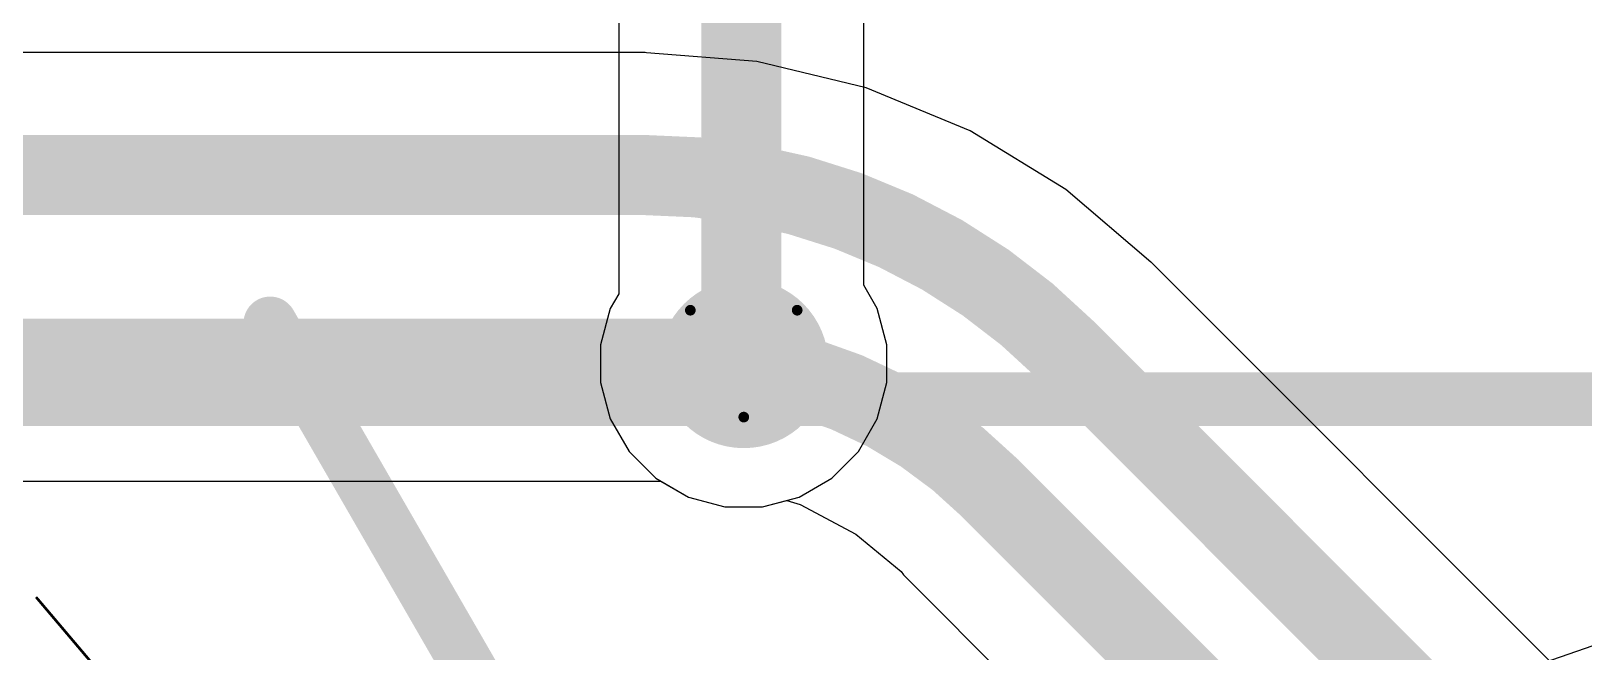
# Model space of a CAD drawing. Header units: inches. Extents: x -7 to 348, y -14 to 159.
# Drawn here: x 20.68 to 28.06, y 42.14 to 45.09 of the extents above; entities that cross this region are included whole.
import ezdxf

# ---------------------------------------------------------------- set-up
doc = ezdxf.new("R2010")
doc.units = ezdxf.units.IN
for name, color, linetype in [('Bottom Layer', 5, 'Continuous'), ('Bottom Solder', 6, 'Continuous'), ('Dimension', 6, 'Continuous'), ('Drill Drawing', 1, 'Continuous'), ('Fabrication', 76, 'Continuous'), ('Top Layer', 1, 'Continuous'), ('Top Overlay', 2, 'Continuous'), ('Via Holes', 16, 'Continuous')]:
    doc.layers.add(name, color=color, linetype=linetype)

msp = doc.modelspace()

# ---------------------------------------------------------------- hatches: boundary and pattern name
at = {"layer": 'Bottom Layer'}
h = msp.add_hatch(color=5, dxfattribs=at)
edge = h.paths.add_edge_path()
edge.add_arc((24.069, 43.5117), 0.3, 0, 360)
at = {"layer": 'Bottom Solder'}
h = msp.add_hatch(color=6, dxfattribs=at)
edge = h.paths.add_edge_path()
edge.add_arc((24.069, 43.5117), 0.4016, 0, 360)
at = {"layer": 'Top Layer'}
h = msp.add_hatch(color=1, dxfattribs=at)
edge = h.paths.add_edge_path()
edge.add_arc((24.069, 43.5117), 0.3, 0, 360)
at = {"layer": 'Via Holes'}
h = msp.add_hatch(color=7, dxfattribs=at)
edge = h.paths.add_edge_path()
edge.add_arc((24.069, 43.5117), 0.15, 0, 360)

# ---------------------------------------------------------------- linework, layer by layer
at = {"layer": 'Bottom Layer'}
for p, q in [((23.5975, 44.9908), (13.8562, 44.9908)), ((23.5979, 44.9908), (23.5975, 44.9908)), ((23.5982, 44.9908), (23.5979, 44.9908)), ((23.5999, 44.9908), (23.5982, 44.9908)), ((23.6005, 44.9908), (23.5999, 44.9908)), ((23.5999, 44.9908), (23.5999, 44.9908)), ((23.5999, 44.9908), (23.5999, 44.9908)), ((23.6073, 44.9895), (23.6005, 44.9908)), ((24.1316, 44.9482), (23.6073, 44.9895)), ((24.6511, 44.8235), (24.1316, 44.9482)), ((25.1448, 44.619), (24.6511, 44.8235)), ((25.6003, 44.3398), (25.1448, 44.619)), ((26.0043, 43.9948), (25.6003, 44.3398)), ((26.0083, 43.9921), (26.0043, 43.9948)), ((33.0278, 36.9727), (26.0083, 43.9921)), ((13.109, 42.9527), (23.6752, 42.9527)), ((23.6752, 42.9527), (23.8061, 42.8771)), ((23.8061, 42.8771), (23.9793, 42.8307)), ((23.9793, 42.8307), (24.1586, 42.8307)), ((24.1586, 42.8307), (24.2744, 42.8617)), ((24.2744, 42.8617), (24.3379, 42.8424)), ((24.3379, 42.8424), (24.6017, 42.7015)), ((24.6017, 42.7015), (24.8176, 42.5243)), ((24.8176, 42.5243), (24.8287, 42.5077)), ((24.8287, 42.5077), (31.5596, 35.7767))]:
    msp.add_line(p, q, dxfattribs=at)
at = {"layer": 'Bottom Layer', "const_width": 0.381}
for points in [[(13.0307, 44.4081), (23.5975, 44.4081)], [(23.5975, 44.4081), (23.5999, 44.4081)], [(11.3812, 43.5354), (23.7542, 43.5354)], [(25.5963, 43.5801), (32.7415, 36.4349)], [(25.2407, 42.9197), (31.9716, 36.1888)]]:
    msp.add_lwpolyline(points, dxfattribs=at)
at = {"layer": 'Bottom Layer', "const_width": 0.1905}
for points in [[(23.5023, 44.4081, 1), (23.6928, 44.4081, 1)], [(23.5023, 44.4081, 1), (23.6928, 44.4081, 1)], [(23.5046, 44.4081, 1), (23.6951, 44.4081, 1)], [(23.5046, 44.4081, 1), (23.6951, 44.4081, 1)], [(23.659, 43.5354, 1), (23.8495, 43.5354, 1)], [(23.659, 43.5354, 1), (23.8495, 43.5354, 1)], [(25.501, 43.5801, 1), (25.6915, 43.5801, 1)], [(25.501, 43.5801, 1), (25.6915, 43.5801, 1)], [(25.1455, 42.9197, 1), (25.336, 42.9197, 1)], [(25.1455, 42.9197, 1), (25.336, 42.9197, 1)]]:
    msp.add_lwpolyline(points, format="xyb", close=True, dxfattribs=at)
at = {"layer": 'Bottom Layer', "const_width": 0.381}
for points in [[(23.5999, 44.4081, -0.19898), (25.5963, 43.5801)], [(23.7542, 43.5354, -0.198912), (25.2407, 42.9197)]]:
    msp.add_lwpolyline(points, format="xyb", dxfattribs=at)
at = {"layer": 'Dimension', "const_width": 0.254}
msp.add_lwpolyline([(21.8173, 43.7036), (50.0673, -5.2268)], dxfattribs=at)
at = {"layer": 'Dimension', "const_width": 0.127}
msp.add_lwpolyline([(21.7538, 43.7036, 1), (21.8808, 43.7036, 1)], format="xyb", close=True, dxfattribs=at)
at = {"layer": 'Drill Drawing', "const_width": 0.0508}
for points in [[(23.815, 43.7657), (24.323, 43.7657)], [(23.815, 43.7657), (24.069, 43.2577)], [(24.069, 43.2577), (24.323, 43.7657)]]:
    msp.add_lwpolyline(points, dxfattribs=at)
at = {"layer": 'Drill Drawing', "const_width": 0.0254}
for points in [[(23.8023, 43.7657, 1), (23.8277, 43.7657, 1)], [(23.8023, 43.7657, 1), (23.8277, 43.7657, 1)], [(24.3103, 43.7657, 1), (24.3357, 43.7657, 1)], [(24.3103, 43.7657, 1), (24.3357, 43.7657, 1)], [(24.0563, 43.2577, 1), (24.0817, 43.2577, 1)], [(24.0563, 43.2577, 1), (24.0817, 43.2577, 1)]]:
    msp.add_lwpolyline(points, format="xyb", close=True, dxfattribs=at)
at = {"layer": 'Fabrication', "const_width": 0.0127}
msp.add_lwpolyline([(20.7078, 42.3979), (24.2219, 38.2498)], dxfattribs=at)
msp.add_lwpolyline([(20.7078, 42.3979), (24.2219, 38.2498)], dxfattribs=at)
at = {"layer": 'Fabrication', "const_width": 0.00635}
msp.add_lwpolyline([(20.7046, 42.3979, 1), (20.711, 42.3979, 1)], format="xyb", close=True, dxfattribs=at)
msp.add_lwpolyline([(20.7046, 42.3979, 1), (20.711, 42.3979, 1)], format="xyb", close=True, dxfattribs=at)
at = {"layer": 'Top Layer'}
for p, q in [((23.4747, 47.0012), (23.4747, 43.8443)), ((24.6401, 43.8846), (24.6401, 46.9571)), ((24.7036, 43.7746), (24.6401, 43.8846)), ((23.4747, 43.8443), (23.4344, 43.7746)), ((23.4344, 43.7746), (23.388, 43.6014)), ((24.75, 43.6014), (24.7036, 43.7746)), ((23.388, 43.6014), (23.388, 43.4221)), ((24.75, 43.4221), (24.75, 43.6014)), ((23.388, 43.4221), (23.4344, 43.2489)), ((24.7036, 43.2489), (24.75, 43.4221)), ((23.4344, 43.2489), (23.5241, 43.0936)), ((24.6139, 43.0936), (24.7036, 43.2489)), ((23.5241, 43.0936), (23.6508, 42.9668)), ((24.4871, 42.9668), (24.6139, 43.0936)), ((23.6508, 42.9668), (23.8061, 42.8771)), ((24.3318, 42.8771), (24.4871, 42.9668)), ((23.8061, 42.8771), (23.9793, 42.8307)), ((23.9793, 42.8307), (24.1586, 42.8307)), ((24.1586, 42.8307), (24.3318, 42.8771)), ((28.6981, 42.375), (27.333, 41.9039))]:
    msp.add_line(p, q, dxfattribs=at)
at = {"layer": 'Top Layer', "const_width": 0.381}
for points in [[(24.0574, 43.5117), (24.0574, 47.7231)], [(24.0574, 43.5117), (24.069, 43.5117)]]:
    msp.add_lwpolyline(points, dxfattribs=at)
at = {"layer": 'Top Layer', "const_width": 0.1905}
for points in [[(23.9621, 43.5117, 1), (24.1526, 43.5117, 1)], [(23.9621, 43.5117, 1), (24.1526, 43.5117, 1)], [(23.9737, 43.5117, 1), (24.1642, 43.5117, 1)]]:
    msp.add_lwpolyline(points, format="xyb", close=True, dxfattribs=at)
at = {"layer": 'Top Layer', "const_width": 2.032}
msp.add_lwpolyline([(23.9597, 38.6755, -0.53877), (58.0622, 22.8854)], format="xyb", dxfattribs=at)
at = {"layer": 'Top Overlay', "const_width": 0.254}
msp.add_lwpolyline([(16.5125, 43.3427), (55.0971, 43.3431)], dxfattribs=at)

doc.saveas('drawing.dxf')
